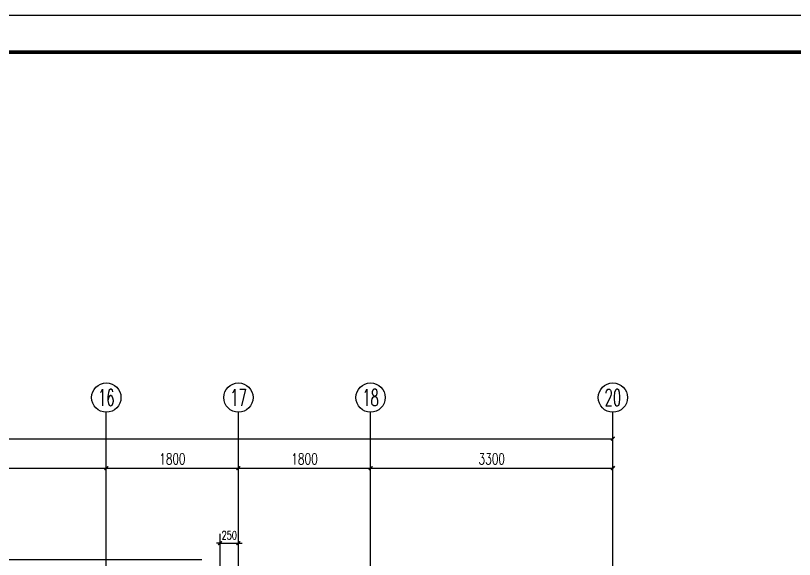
# Model space of a CAD drawing. Extents: x -287580 to -53108, y -522338 to -82629.
# Drawn here: x -136221 to -125612, y -458621 to -451216 of the extents above; entities that cross this region are included whole.
import ezdxf
from ezdxf.enums import TextEntityAlignment as Align

# ---------------------------------------------------------------- set-up
doc = ezdxf.new("R2010")
doc.units = 0
doc.header["$LTSCALE"] = 1000
doc.header["$MEASUREMENT"] = 0
doc.linetypes.add('DOTE', pattern=[2.42, 2, -0.2, 0.02, -0.2])
for name, color, linetype in [('AXIS', 3, 'Continuous'), ('AXIS_TEXT', 7, 'Continuous'), ('DOTE', 99, 'Continuous'), ('kan', 146, 'Continuous'), ('PUB_TITLE', 146, 'Continuous'), ('TWT_DIM', 3, 'Continuous')]:
    doc.layers.add(name, color=color, linetype=linetype)
doc.styles.add('_TCH_AXIS', font='COMPLEX', dxfattribs={"bigfont": 'GBCBIG'})
doc.styles.add('_TCH_DIM_T3', font='SIMPLEX', dxfattribs={"width": 0.705882, "bigfont": 'GBCBIG'})
doc.dimstyles.new('_TCH_ARCH&&50', dxfattribs={"dimtxt": 148.75, "dimasz": 50, "dimexe": 125, "dimexo": 150, "dimgap": 50, "dimtad": 1, "dimdec": 0, "dimzin": 0, "dimdsep": 46, "dimtxsty": '_TCH_DIM_T3', "dimblk": 'ARCHTICK', "dimcen": 0.09, "dimclrt": 7, "dimazin": 2, "dimtfac": 1, "dimtdec": 0, "dimtix": 1, "dimtmove": 2, "dimatfit": 3, "dimfxl": 0, "dimtolj": 1, "dimtzin": 0, "dimarcsym": 0})
doc.dimstyles.new('_TWT_ARCH&&50', dxfattribs={"dimtxt": 114.75, "dimasz": 50, "dimexe": 125, "dimexo": 150, "dimgap": 50, "dimtad": 1, "dimdec": 0, "dimzin": 0, "dimdsep": 46, "dimtxsty": '_TCH_DIM_T3', "dimblk": 'ARCHTICK', "dimcen": 0.09, "dimclrd": 4, "dimclre": 4, "dimclrt": 4, "dimazin": 2, "dimtfac": 1, "dimtdec": 0, "dimtix": 1, "dimtmove": 2, "dimatfit": 3, "dimfxl": 0, "dimtolj": 1, "dimtzin": 0, "dimarcsym": 0})

# ---------------------------------------------------------------- blocks, each defined once
blk = doc.blocks.new('_ArchTick')
at = {"color": 0, "linetype": 'ByBlock', "const_width": 0.4}
blk.add_lwpolyline([(-0.5, -0.5), (0.5, 0.5)], dxfattribs=at)
blk = doc.blocks.new('*D132')
at = {"layer": 'Defpoints', "color": 0}
for p in [(-133185, -458400), (-133435, -459182), (-133185, -459182)]:
    blk.add_point(p, dxfattribs=at)
at = {"layer": 'TWT_DIM', "color": 4, "lineweight": -2}
for p, q in [((-133435, -459032), (-133435, -458275)), ((-133185, -459032), (-133185, -458275)), ((-133435, -458400), (-133485, -458400)), ((-133435, -458400), (-133185, -458400)), ((-133185, -458400), (-133135, -458400))]:
    blk.add_line(p, q, dxfattribs=at)
at = {"layer": 'TWT_DIM', "color": 4, "lineweight": -2, "xscale": 50, "yscale": 50, "zscale": 50}
blk.add_blockref('_ArchTick', (-133435, -458400), dxfattribs=at)
at = {"layer": 'TWT_DIM', "color": 4, "lineweight": -2, "xscale": 50, "yscale": 50, "zscale": 50, "rotation": 180}
blk.add_blockref('_ArchTick', (-133185, -458400), dxfattribs=at)
at = {"layer": 'TWT_DIM', "color": 4, "insert": (-133310, -458293), "char_height": 114.8, "attachment_point": 5, "style": '_TCH_DIM_T3'}
blk.add_mtext('\\A1;250', dxfattribs=at)
blk = doc.blocks.new('*D155')
at = {"layer": 'AXIS', "color": 0, "lineweight": -2}
for p, q in [((-138435, -458311), (-138435, -457253)), ((-134985, -458311), (-134985, -457253)), ((-138435, -457378), (-134985, -457378))]:
    blk.add_line(p, q, dxfattribs=at)
at = {"layer": 'Defpoints', "color": 0}
for p in [(-134985, -457378), (-138435, -458461), (-134985, -458461)]:
    blk.add_point(p, dxfattribs=at)
at = {"layer": 'AXIS', "color": 0, "lineweight": -2, "xscale": 50, "yscale": 50, "zscale": 50, "rotation": 180}
blk.add_blockref('_ArchTick', (-138435, -457378), dxfattribs=at)
at = {"layer": 'AXIS', "color": 0, "lineweight": -2, "xscale": 50, "yscale": 50, "zscale": 50}
blk.add_blockref('_ArchTick', (-134985, -457378), dxfattribs=at)
at = {"layer": 'AXIS', "color": 7, "insert": (-136710, -457253), "char_height": 148.8, "attachment_point": 5, "style": '_TCH_DIM_T3'}
blk.add_mtext('\\A1;3450', dxfattribs=at)
blk = doc.blocks.new('*D156')
at = {"layer": 'AXIS', "color": 0, "lineweight": -2}
for p, q in [((-134985, -458311), (-134985, -457253)), ((-133185, -458311), (-133185, -457253)), ((-134985, -457378), (-133185, -457378))]:
    blk.add_line(p, q, dxfattribs=at)
at = {"layer": 'Defpoints', "color": 0}
for p in [(-133185, -457378), (-134985, -458461), (-133185, -458461)]:
    blk.add_point(p, dxfattribs=at)
at = {"layer": 'AXIS', "color": 0, "lineweight": -2, "xscale": 50, "yscale": 50, "zscale": 50, "rotation": 180}
blk.add_blockref('_ArchTick', (-134985, -457378), dxfattribs=at)
at = {"layer": 'AXIS', "color": 0, "lineweight": -2, "xscale": 50, "yscale": 50, "zscale": 50}
blk.add_blockref('_ArchTick', (-133185, -457378), dxfattribs=at)
at = {"layer": 'AXIS', "color": 7, "insert": (-134085, -457253), "char_height": 148.8, "attachment_point": 5, "style": '_TCH_DIM_T3'}
blk.add_mtext('\\A1;1800', dxfattribs=at)
blk = doc.blocks.new('*D157')
at = {"layer": 'AXIS', "color": 0, "lineweight": -2}
for p, q in [((-133185, -458311), (-133185, -457253)), ((-131385, -458311), (-131385, -457253)), ((-133185, -457378), (-131385, -457378))]:
    blk.add_line(p, q, dxfattribs=at)
at = {"layer": 'Defpoints', "color": 0}
for p in [(-131385, -457378), (-133185, -458461), (-131385, -458461)]:
    blk.add_point(p, dxfattribs=at)
at = {"layer": 'AXIS', "color": 0, "lineweight": -2, "xscale": 50, "yscale": 50, "zscale": 50, "rotation": 180}
blk.add_blockref('_ArchTick', (-133185, -457378), dxfattribs=at)
at = {"layer": 'AXIS', "color": 0, "lineweight": -2, "xscale": 50, "yscale": 50, "zscale": 50}
blk.add_blockref('_ArchTick', (-131385, -457378), dxfattribs=at)
at = {"layer": 'AXIS', "color": 7, "insert": (-132285, -457253), "char_height": 148.8, "attachment_point": 5, "style": '_TCH_DIM_T3'}
blk.add_mtext('\\A1;1800', dxfattribs=at)
blk = doc.blocks.new('*D158')
at = {"layer": 'AXIS', "color": 0, "lineweight": -2}
for p, q in [((-131385, -458311), (-131385, -457253)), ((-128085, -458311), (-128085, -457253)), ((-131385, -457378), (-128085, -457378))]:
    blk.add_line(p, q, dxfattribs=at)
at = {"layer": 'Defpoints', "color": 0}
for p in [(-128085, -457378), (-131385, -458461), (-128085, -458461)]:
    blk.add_point(p, dxfattribs=at)
at = {"layer": 'AXIS', "color": 0, "lineweight": -2, "xscale": 50, "yscale": 50, "zscale": 50, "rotation": 180}
blk.add_blockref('_ArchTick', (-131385, -457378), dxfattribs=at)
at = {"layer": 'AXIS', "color": 0, "lineweight": -2, "xscale": 50, "yscale": 50, "zscale": 50}
blk.add_blockref('_ArchTick', (-128085, -457378), dxfattribs=at)
at = {"layer": 'AXIS', "color": 7, "insert": (-129735, -457253), "char_height": 148.8, "attachment_point": 5, "style": '_TCH_DIM_T3'}
blk.add_mtext('\\A1;3300', dxfattribs=at)
blk = doc.blocks.new('*D159')
at = {"layer": 'AXIS', "color": 0, "lineweight": -2}
for p, q in [((-153585, -458311), (-153585, -456853)), ((-128085, -458311), (-128085, -456853)), ((-153585, -456978), (-128085, -456978))]:
    blk.add_line(p, q, dxfattribs=at)
at = {"layer": 'Defpoints', "color": 0}
for p in [(-128085, -456978), (-153585, -458461), (-128085, -458461)]:
    blk.add_point(p, dxfattribs=at)
at = {"layer": 'AXIS', "color": 0, "lineweight": -2, "xscale": 50, "yscale": 50, "zscale": 50, "rotation": 180}
blk.add_blockref('_ArchTick', (-153585, -456978), dxfattribs=at)
at = {"layer": 'AXIS', "color": 0, "lineweight": -2, "xscale": 50, "yscale": 50, "zscale": 50}
blk.add_blockref('_ArchTick', (-128085, -456978), dxfattribs=at)
at = {"layer": 'AXIS', "color": 7, "insert": (-140835, -456853), "char_height": 148.8, "attachment_point": 5, "style": '_TCH_DIM_T3'}
blk.add_mtext('\\A1;25500', dxfattribs=at)

msp = doc.modelspace()

# ---------------------------------------------------------------- linework, layer by layer
at = {"layer": 'AXIS'}
for p, q in [((-134985, -457718), (-134985, -456617.8)), ((-133185, -457718), (-133185, -456617.8)), ((-131385, -457718), (-131385, -456617.8)), ((-128085, -457718), (-128085, -456617.8))]:
    msp.add_line(p, q, dxfattribs=at)
for centre in [(-134985, -456417.8), (-133185, -456417.8), (-131385, -456417.8), (-128085, -456417.8)]:
    msp.add_circle(centre, 200, dxfattribs=at)
at = {"layer": 'DOTE', "linetype": 'DOTE'}
for p, q in [((-134985, -464421.5), (-134985, -457343)), ((-133185, -473612.6), (-133185, -457343)), ((-131385, -464421.5), (-131385, -457343)), ((-128085, -473612.6), (-128085, -457343))]:
    msp.add_line(p, q, dxfattribs=at)
at = {"layer": 'kan'}
msp.add_line((-137935, -458621), (-133685, -458621), dxfattribs=at)
at = {"layer": 'PUB_TITLE'}
msp.add_lwpolyline([(-157666, -480915.5), (-115616, -480915.5), (-115616, -451215.5), (-157666, -451215.5)], close=True, dxfattribs=at)
at = {"layer": 'PUB_TITLE', "const_width": 50}
msp.add_lwpolyline([(-156416, -480415.5), (-116116, -480415.5), (-116116, -451715.5), (-156416, -451715.5)], close=True, dxfattribs=at)

# ---------------------------------------------------------------- texts
at = {"layer": 'AXIS_TEXT', "style": '_TCH_AXIS'}
for s, width, p, p2 in [('16', 0.724138, (-135098.1, -456531), (-134871.9, -456531)), ('17', 0.724138, (-133298.1, -456531), (-133071.9, -456531)), ('18', 0.724138, (-131498.1, -456531), (-131271.9, -456531)), ('20', 0.617647, (-128198.1, -456531), (-127971.9, -456531))]:
    msp.add_text(s, height=226.27, dxfattribs=dict(at, width=width)).set_placement(p, p2, align=Align.FIT)

# ---------------------------------------------------------------- dimensions: what is measured, and where the dimension line sits
at = {"layer": 'AXIS'}
for p1, p2, distance, picture, middle in [((-153585, -458461), (-128085, -458461), 1483.2, '*D159', (-140835, -456853.5)), ((-138435, -458461), (-134985, -458461), 1083.2, '*D155', (-136710, -457253.5)), ((-134985, -458461), (-133185, -458461), 1083.2, '*D156', (-134085, -457253.5)), ((-133185, -458461), (-131385, -458461), 1083.2, '*D157', (-132285, -457253.5)), ((-131385, -458461), (-128085, -458461), 1083.2, '*D158', (-129735, -457253.5))]:
    dim = msp.add_aligned_dim(p1=p1, p2=p2, distance=distance, dimstyle='_TCH_ARCH&&50', dxfattribs=at)
    dim.commit()
    dim.dimension.update_dxf_attribs({"geometry": picture, "text_midpoint": middle})
at = {"layer": 'TWT_DIM'}
dim = msp.add_aligned_dim(p1=(-133435, -459182), p2=(-133185, -459182), distance=782, dimstyle='_TWT_ARCH&&50', dxfattribs=at)
dim.commit()
dim.dimension.update_dxf_attribs({"geometry": '*D132', "text_midpoint": (-133310, -458292.6)})

doc.saveas('drawing.dxf')
